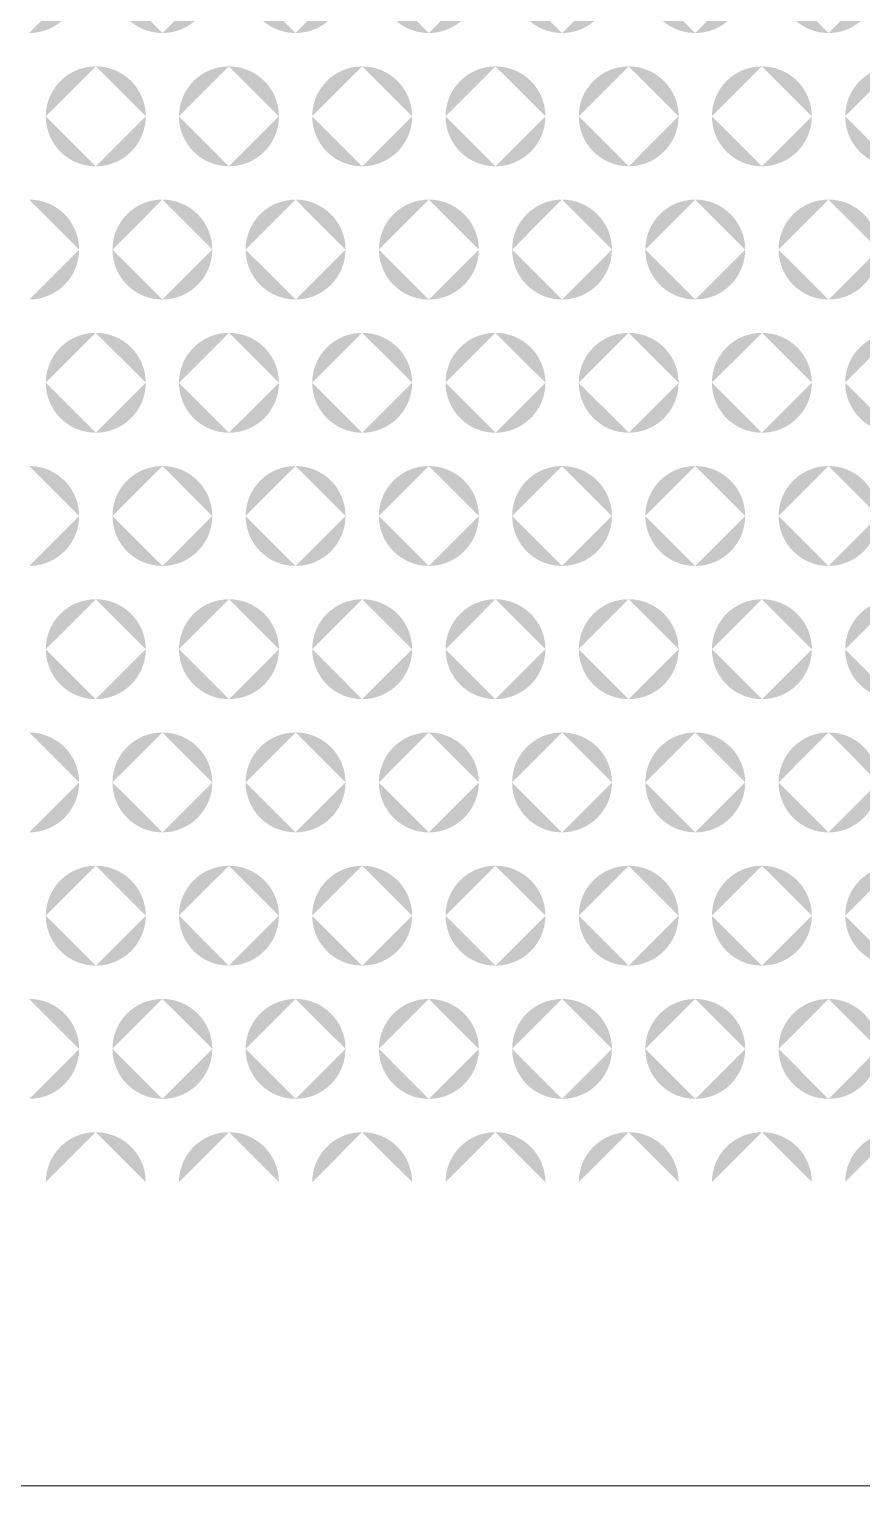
# Model space of a CAD drawing. Header units: millimetres. Extents: x 53 to 536, y 329 to 488.
# Drawn here: x 144.33 to 156.84, y 443.78 to 465.65 of the extents above; entities that cross this region are included whole.
import ezdxf

# ---------------------------------------------------------------- set-up
doc = ezdxf.new("R2010")
doc.units = ezdxf.units.MM
doc.header["$MEASUREMENT"] = 0

msp = doc.modelspace()

# ---------------------------------------------------------------- hatches: boundary and pattern name
at = {"transparency": 33554559}
h = msp.add_hatch(color=256, dxfattribs=at)
h.paths.add_polyline_path([(144.332, 465.595), (144.332, 467.095)], flags=0)
h.paths.add_polyline_path([(145.083, 466.346, 0.413809), (144.332, 467.095)], flags=0)
h.paths.add_polyline_path([(144.332, 465.595, 0.413492), (145.083, 466.346)], flags=0)
h.paths.add_polyline_path([(148.333, 467.095), (148.333, 465.595)], flags=0)
h.paths.add_polyline_path([(147.582, 466.346, 0.413977), (148.333, 465.595)], flags=0)
h.paths.add_polyline_path([(148.333, 467.095, 0.414294), (147.582, 466.346)], flags=0)
h.paths.add_polyline_path([(145.583, 466.346, 0.414244), (146.333, 465.595)], flags=0)
h.paths.add_polyline_path([(146.333, 467.095, 0.414563), (145.583, 466.346)], flags=0)
h.paths.add_polyline_path([(147.082, 466.346, 0.41386), (146.333, 467.095)], flags=0)
h.paths.add_polyline_path([(146.333, 465.595, 0.41354), (147.082, 466.346)], flags=0)
h.paths.add_polyline_path([(146.083, 464.345), (144.582, 464.345)], flags=0)
h.paths.add_polyline_path([(145.333, 465.094, 0.414779), (144.582, 464.345)], flags=0)
h.paths.add_polyline_path([(146.083, 464.345, 0.414078), (145.333, 465.094)], flags=0)
h.paths.add_polyline_path([(148.083, 464.345), (146.582, 464.345)], flags=0)
h.paths.add_polyline_path([(147.332, 465.094, 0.414078), (146.582, 464.345)], flags=0)
h.paths.add_polyline_path([(148.083, 464.345, 0.414779), (147.332, 465.094)], flags=0)
h.paths.add_polyline_path([(144.582, 468.346), (144.582, 468.347), (146.083, 468.347), (146.083, 468.346)], flags=0)
h.paths.add_polyline_path([(145.333, 467.596, 0.413542), (146.083, 468.346)], flags=0)
h.paths.add_polyline_path([(144.582, 468.346, 0.414244), (145.333, 467.596)], flags=0)
h.paths.add_polyline_path([(146.582, 468.346), (146.582, 468.347), (148.083, 468.347), (148.083, 468.346)], flags=0)
h.paths.add_polyline_path([(147.332, 467.596, 0.414244), (148.083, 468.346)], flags=0)
h.paths.add_polyline_path([(146.582, 468.346, 0.413542), (147.332, 467.596)], flags=0)
h = msp.add_hatch(color=256, dxfattribs=at)
h.paths.add_polyline_path([(148.333, 465.595), (148.333, 467.095)], flags=0)
h.paths.add_polyline_path([(149.083, 466.346, 0.413592), (148.333, 467.095)], flags=0)
h.paths.add_polyline_path([(148.333, 465.595, 0.413274), (149.083, 466.346)], flags=0)
h.paths.add_polyline_path([(152.333, 467.095), (152.333, 465.595)], flags=0)
h.paths.add_polyline_path([(151.584, 466.346, 0.413759), (152.333, 465.595)], flags=0)
h.paths.add_polyline_path([(152.333, 467.095, 0.414077), (151.584, 466.346)], flags=0)
h.paths.add_polyline_path([(149.584, 466.346, 0.413759), (150.333, 465.595)], flags=0)
h.paths.add_polyline_path([(150.333, 467.095, 0.414077), (149.584, 466.346)], flags=0)
h.paths.add_polyline_path([(151.084, 466.346, 0.413809), (150.333, 467.095)], flags=0)
h.paths.add_polyline_path([(150.333, 465.595, 0.413492), (151.084, 466.346)], flags=0)
h.paths.add_polyline_path([(150.083, 464.345), (148.583, 464.345)], flags=0)
h.paths.add_polyline_path([(149.332, 465.094, 0.414078), (148.583, 464.345)], flags=0)
h.paths.add_polyline_path([(150.083, 464.345, 0.414779), (149.332, 465.094)], flags=0)
h.paths.add_polyline_path([(152.084, 464.345), (150.584, 464.345)], flags=0)
h.paths.add_polyline_path([(151.333, 465.094, 0.414078), (150.584, 464.345)], flags=0)
h.paths.add_polyline_path([(152.084, 464.345, 0.414294), (151.333, 465.094)], flags=0)
h.paths.add_polyline_path([(148.583, 468.346), (148.583, 468.347), (150.083, 468.347), (150.083, 468.346)], flags=0)
h.paths.add_polyline_path([(149.332, 467.596, 0.414244), (150.083, 468.346)], flags=0)
h.paths.add_polyline_path([(148.583, 468.346, 0.413542), (149.332, 467.596)], flags=0)
h.paths.add_polyline_path([(150.584, 468.346), (150.584, 468.347), (152.084, 468.347), (152.084, 468.346)], flags=0)
h.paths.add_polyline_path([(151.333, 467.596, 0.41376), (152.084, 468.346)], flags=0)
h.paths.add_polyline_path([(150.584, 468.346, 0.413542), (151.333, 467.596)], flags=0)
h = msp.add_hatch(color=256, dxfattribs=at)
h.paths.add_polyline_path([(152.333, 465.595), (152.333, 467.095)], flags=0)
h.paths.add_polyline_path([(153.083, 466.346, 0.414077), (152.333, 467.095)], flags=0)
h.paths.add_polyline_path([(152.333, 465.595, 0.413759), (153.083, 466.346)], flags=0)
h.paths.add_polyline_path([(156.335, 467.095), (156.335, 465.595)], flags=0)
h.paths.add_polyline_path([(155.585, 466.346, 0.413759), (156.335, 465.595)], flags=0)
h.paths.add_polyline_path([(156.335, 467.095, 0.414077), (155.585, 466.346)], flags=0)
h.paths.add_polyline_path([(153.584, 466.346, 0.413274), (154.334, 465.595)], flags=0)
h.paths.add_polyline_path([(154.334, 467.095, 0.413592), (153.584, 466.346)], flags=0)
h.paths.add_polyline_path([(155.084, 466.346, 0.414294), (154.334, 467.095)], flags=0)
h.paths.add_polyline_path([(154.334, 465.595, 0.413977), (155.084, 466.346)], flags=0)
h.paths.add_polyline_path([(154.084, 464.345), (152.585, 464.345)], flags=0)
h.paths.add_polyline_path([(153.335, 465.094, 0.414563), (152.585, 464.345)], flags=0)
h.paths.add_polyline_path([(154.084, 464.345, 0.414078), (153.335, 465.094)], flags=0)
h.paths.add_polyline_path([(156.084, 464.345), (154.584, 464.345)], flags=0)
h.paths.add_polyline_path([(155.335, 465.094, 0.414779), (154.584, 464.345)], flags=0)
h.paths.add_polyline_path([(156.084, 464.345, 0.414563), (155.335, 465.094)], flags=0)
h.paths.add_polyline_path([(152.585, 468.346), (152.585, 468.347), (154.084, 468.347), (154.084, 468.346)], flags=0)
h.paths.add_polyline_path([(153.335, 467.596, 0.413542), (154.084, 468.346)], flags=0)
h.paths.add_polyline_path([(152.585, 468.346, 0.414027), (153.335, 467.596)], flags=0)
h.paths.add_polyline_path([(154.584, 468.346), (154.584, 468.347), (156.084, 468.347), (156.084, 468.346)], flags=0)
h.paths.add_polyline_path([(155.335, 467.596, 0.414027), (156.084, 468.346)], flags=0)
h.paths.add_polyline_path([(154.584, 468.346, 0.414244), (155.335, 467.596)], flags=0)
h = msp.add_hatch(color=256, dxfattribs=at)
h.paths.add_polyline_path([(156.335, 465.595), (156.335, 467.095)], flags=0)
h.paths.add_polyline_path([(157.084, 466.346, 0.414077), (156.335, 467.095)], flags=0)
h.paths.add_polyline_path([(156.335, 465.595, 0.413759), (157.084, 466.346)], flags=0)
h.paths.add_polyline_path([(160.336, 467.095), (160.336, 465.595)], flags=0)
h.paths.add_polyline_path([(159.585, 466.346, 0.413492), (160.336, 465.595)], flags=0)
h.paths.add_polyline_path([(160.336, 467.095, 0.413809), (159.585, 466.346)], flags=0)
h.paths.add_polyline_path([(157.585, 466.346, 0.413759), (158.335, 465.595)], flags=0)
h.paths.add_polyline_path([(158.335, 467.095, 0.414077), (157.585, 466.346)], flags=0)
h.paths.add_polyline_path([(159.085, 466.346, 0.414077), (158.335, 467.095)], flags=0)
h.paths.add_polyline_path([(158.335, 465.595, 0.413759), (159.085, 466.346)], flags=0)
h.paths.add_polyline_path([(158.086, 464.345), (156.585, 464.345)], flags=0)
h.paths.add_polyline_path([(157.335, 465.094, 0.414563), (156.585, 464.345)], flags=0)
h.paths.add_polyline_path([(158.086, 464.345, 0.414294), (157.335, 465.094)], flags=0)
h.paths.add_polyline_path([(160.086, 464.345), (158.585, 464.345)], flags=0)
h.paths.add_polyline_path([(159.335, 465.094, 0.414563), (158.585, 464.345)], flags=0)
h.paths.add_polyline_path([(160.086, 464.345, 0.414779), (159.335, 465.094)], flags=0)
h.paths.add_polyline_path([(156.585, 468.346), (156.585, 468.347), (158.086, 468.347), (158.086, 468.346)], flags=0)
h.paths.add_polyline_path([(157.335, 467.596, 0.41376), (158.086, 468.346)], flags=0)
h.paths.add_polyline_path([(156.585, 468.346, 0.414027), (157.335, 467.596)], flags=0)
h.paths.add_polyline_path([(158.585, 468.346), (158.585, 468.347), (160.086, 468.347), (160.086, 468.346)], flags=0)
h.paths.add_polyline_path([(159.335, 467.596, 0.414244), (160.086, 468.346)], flags=0)
h.paths.add_polyline_path([(158.585, 468.346, 0.414027), (159.335, 467.596)], flags=0)
h = msp.add_hatch(color=256, dxfattribs=at)
h.paths.add_polyline_path([(144.332, 461.593), (144.332, 463.094)], flags=0)
h.paths.add_polyline_path([(145.083, 462.343, 0.414244), (144.332, 463.094)], flags=0)
h.paths.add_polyline_path([(144.332, 461.593, 0.413057), (145.083, 462.343)], flags=0)
h.paths.add_polyline_path([(148.333, 463.094), (148.333, 461.593)], flags=0)
h.paths.add_polyline_path([(147.582, 462.343, 0.413542), (148.333, 461.593)], flags=0)
h.paths.add_polyline_path([(148.333, 463.094, 0.414729), (147.582, 462.343)], flags=0)
h.paths.add_polyline_path([(145.583, 462.343, 0.413811), (146.333, 461.593)], flags=0)
h.paths.add_polyline_path([(146.333, 463.094, 0.414997), (145.583, 462.343)], flags=0)
h.paths.add_polyline_path([(147.082, 462.343, 0.414294), (146.333, 463.094)], flags=0)
h.paths.add_polyline_path([(146.333, 461.593, 0.413107), (147.082, 462.343)], flags=0)
h.paths.add_polyline_path([(146.083, 460.344), (144.582, 460.344)], flags=0)
h.paths.add_polyline_path([(145.333, 461.093, 0.414779), (144.582, 460.344)], flags=0)
h.paths.add_polyline_path([(146.083, 460.344, 0.414078), (145.333, 461.093)], flags=0)
h.paths.add_polyline_path([(148.083, 460.344), (146.582, 460.344)], flags=0)
h.paths.add_polyline_path([(147.332, 461.093, 0.414078), (146.582, 460.344)], flags=0)
h.paths.add_polyline_path([(148.083, 460.344, 0.414779), (147.332, 461.093)], flags=0)
h.paths.add_polyline_path([(144.582, 464.344), (144.582, 464.345), (146.083, 464.345), (146.083, 464.344)], flags=0)
h.paths.add_polyline_path([(145.333, 463.594, 0.414295), (146.083, 464.344)], flags=0)
h.paths.add_polyline_path([(144.582, 464.344, 0.414997), (145.333, 463.594)], flags=0)
h.paths.add_polyline_path([(146.582, 464.344), (146.582, 464.345), (148.083, 464.345), (148.083, 464.344)], flags=0)
h.paths.add_polyline_path([(147.332, 463.594, 0.414997), (148.083, 464.344)], flags=0)
h.paths.add_polyline_path([(146.582, 464.344, 0.414295), (147.332, 463.594)], flags=0)
h = msp.add_hatch(color=256, dxfattribs=at)
h.paths.add_polyline_path([(148.333, 461.593), (148.333, 463.094)], flags=0)
h.paths.add_polyline_path([(149.083, 462.343, 0.414027), (148.333, 463.094)], flags=0)
h.paths.add_polyline_path([(148.333, 461.593, 0.41284), (149.083, 462.343)], flags=0)
h.paths.add_polyline_path([(152.333, 463.094), (152.333, 461.593)], flags=0)
h.paths.add_polyline_path([(151.584, 462.343, 0.413325), (152.333, 461.593)], flags=0)
h.paths.add_polyline_path([(152.333, 463.094, 0.414512), (151.584, 462.343)], flags=0)
h.paths.add_polyline_path([(149.584, 462.343, 0.413325), (150.333, 461.593)], flags=0)
h.paths.add_polyline_path([(150.333, 463.094, 0.414512), (149.584, 462.343)], flags=0)
h.paths.add_polyline_path([(151.084, 462.343, 0.414244), (150.333, 463.094)], flags=0)
h.paths.add_polyline_path([(150.333, 461.593, 0.413057), (151.084, 462.343)], flags=0)
h.paths.add_polyline_path([(150.083, 460.344), (148.583, 460.344)], flags=0)
h.paths.add_polyline_path([(149.332, 461.093, 0.414078), (148.583, 460.344)], flags=0)
h.paths.add_polyline_path([(150.083, 460.344, 0.414779), (149.332, 461.093)], flags=0)
h.paths.add_polyline_path([(152.084, 460.344), (150.584, 460.344)], flags=0)
h.paths.add_polyline_path([(151.333, 461.093, 0.414078), (150.584, 460.344)], flags=0)
h.paths.add_polyline_path([(152.084, 460.344, 0.414294), (151.333, 461.093)], flags=0)
h.paths.add_polyline_path([(148.583, 464.344), (148.583, 464.345), (150.083, 464.345), (150.083, 464.344)], flags=0)
h.paths.add_polyline_path([(149.332, 463.594, 0.414997), (150.083, 464.344)], flags=0)
h.paths.add_polyline_path([(148.583, 464.344, 0.414295), (149.332, 463.594)], flags=0)
h.paths.add_polyline_path([(150.584, 464.344), (150.584, 464.345), (152.084, 464.345), (152.084, 464.344)], flags=0)
h.paths.add_polyline_path([(151.333, 463.594, 0.414512), (152.084, 464.344)], flags=0)
h.paths.add_polyline_path([(150.584, 464.344, 0.414295), (151.333, 463.594)], flags=0)
h = msp.add_hatch(color=256, dxfattribs=at)
h.paths.add_polyline_path([(152.333, 461.593), (152.333, 463.094)], flags=0)
h.paths.add_polyline_path([(153.083, 462.343, 0.414512), (152.333, 463.094)], flags=0)
h.paths.add_polyline_path([(152.333, 461.593, 0.413325), (153.083, 462.343)], flags=0)
h.paths.add_polyline_path([(156.335, 463.094), (156.335, 461.593)], flags=0)
h.paths.add_polyline_path([(155.585, 462.343, 0.413325), (156.335, 461.593)], flags=0)
h.paths.add_polyline_path([(156.335, 463.094, 0.414512), (155.585, 462.343)], flags=0)
h.paths.add_polyline_path([(153.584, 462.343, 0.41284), (154.334, 461.593)], flags=0)
h.paths.add_polyline_path([(154.334, 463.094, 0.414027), (153.584, 462.343)], flags=0)
h.paths.add_polyline_path([(155.084, 462.343, 0.414729), (154.334, 463.094)], flags=0)
h.paths.add_polyline_path([(154.334, 461.593, 0.413542), (155.084, 462.343)], flags=0)
h.paths.add_polyline_path([(154.084, 460.344), (152.585, 460.344)], flags=0)
h.paths.add_polyline_path([(153.335, 461.093, 0.414563), (152.585, 460.344)], flags=0)
h.paths.add_polyline_path([(154.084, 460.344, 0.414078), (153.335, 461.093)], flags=0)
h.paths.add_polyline_path([(156.084, 460.344), (154.584, 460.344)], flags=0)
h.paths.add_polyline_path([(155.335, 461.093, 0.414779), (154.584, 460.344)], flags=0)
h.paths.add_polyline_path([(156.084, 460.344, 0.414563), (155.335, 461.093)], flags=0)
h.paths.add_polyline_path([(152.585, 464.344), (152.585, 464.345), (154.084, 464.345), (154.084, 464.344)], flags=0)
h.paths.add_polyline_path([(153.335, 463.594, 0.414295), (154.084, 464.344)], flags=0)
h.paths.add_polyline_path([(152.585, 464.344, 0.41478), (153.335, 463.594)], flags=0)
h.paths.add_polyline_path([(154.584, 464.344), (154.584, 464.345), (156.084, 464.345), (156.084, 464.344)], flags=0)
h.paths.add_polyline_path([(155.335, 463.594, 0.41478), (156.084, 464.344)], flags=0)
h.paths.add_polyline_path([(154.584, 464.344, 0.414997), (155.335, 463.594)], flags=0)
h = msp.add_hatch(color=256, dxfattribs=at)
h.paths.add_polyline_path([(156.335, 461.593), (156.335, 463.094)], flags=0)
h.paths.add_polyline_path([(157.084, 462.343, 0.414512), (156.335, 463.094)], flags=0)
h.paths.add_polyline_path([(156.335, 461.593, 0.413325), (157.084, 462.343)], flags=0)
h.paths.add_polyline_path([(160.336, 463.094), (160.336, 461.593)], flags=0)
h.paths.add_polyline_path([(159.585, 462.343, 0.413057), (160.336, 461.593)], flags=0)
h.paths.add_polyline_path([(160.336, 463.094, 0.414244), (159.585, 462.343)], flags=0)
h.paths.add_polyline_path([(157.585, 462.343, 0.413325), (158.335, 461.593)], flags=0)
h.paths.add_polyline_path([(158.335, 463.094, 0.414512), (157.585, 462.343)], flags=0)
h.paths.add_polyline_path([(159.085, 462.343, 0.414512), (158.335, 463.094)], flags=0)
h.paths.add_polyline_path([(158.335, 461.593, 0.413325), (159.085, 462.343)], flags=0)
h.paths.add_polyline_path([(158.086, 460.344), (156.585, 460.344)], flags=0)
h.paths.add_polyline_path([(157.335, 461.093, 0.414563), (156.585, 460.344)], flags=0)
h.paths.add_polyline_path([(158.086, 460.344, 0.414294), (157.335, 461.093)], flags=0)
h.paths.add_polyline_path([(160.086, 460.344), (158.585, 460.344)], flags=0)
h.paths.add_polyline_path([(159.335, 461.093, 0.414563), (158.585, 460.344)], flags=0)
h.paths.add_polyline_path([(160.086, 460.344, 0.414779), (159.335, 461.093)], flags=0)
h.paths.add_polyline_path([(156.585, 464.344), (156.585, 464.345), (158.086, 464.345), (158.086, 464.344)], flags=0)
h.paths.add_polyline_path([(157.335, 463.594, 0.414512), (158.086, 464.344)], flags=0)
h.paths.add_polyline_path([(156.585, 464.344, 0.41478), (157.335, 463.594)], flags=0)
h.paths.add_polyline_path([(158.585, 464.344), (158.585, 464.345), (160.086, 464.345), (160.086, 464.344)], flags=0)
h.paths.add_polyline_path([(159.335, 463.594, 0.414997), (160.086, 464.344)], flags=0)
h.paths.add_polyline_path([(158.585, 464.344, 0.41478), (159.335, 463.594)], flags=0)
h = msp.add_hatch(color=256, dxfattribs=at)
h.paths.add_polyline_path([(144.332, 457.592), (144.332, 459.093)], flags=0)
h.paths.add_polyline_path([(145.083, 458.342, 0.414244), (144.332, 459.093)], flags=0)
h.paths.add_polyline_path([(144.332, 457.592, 0.413057), (145.083, 458.342)], flags=0)
h.paths.add_polyline_path([(148.333, 459.093), (148.333, 457.592)], flags=0)
h.paths.add_polyline_path([(147.582, 458.342, 0.413542), (148.333, 457.592)], flags=0)
h.paths.add_polyline_path([(148.333, 459.093, 0.414729), (147.582, 458.342)], flags=0)
h.paths.add_polyline_path([(145.583, 458.342, 0.413811), (146.333, 457.592)], flags=0)
h.paths.add_polyline_path([(146.333, 459.093, 0.414997), (145.583, 458.342)], flags=0)
h.paths.add_polyline_path([(147.082, 458.342, 0.414294), (146.333, 459.093)], flags=0)
h.paths.add_polyline_path([(146.333, 457.592, 0.413107), (147.082, 458.342)], flags=0)
h.paths.add_polyline_path([(146.083, 456.342), (144.582, 456.342)], flags=0)
h.paths.add_polyline_path([(145.333, 457.092, 0.414997), (144.582, 456.342)], flags=0)
h.paths.add_polyline_path([(146.083, 456.342, 0.414295), (145.333, 457.092)], flags=0)
h.paths.add_polyline_path([(148.083, 456.342), (146.582, 456.342)], flags=0)
h.paths.add_polyline_path([(147.332, 457.092, 0.414295), (146.582, 456.342)], flags=0)
h.paths.add_polyline_path([(148.083, 456.342, 0.414997), (147.332, 457.092)], flags=0)
h.paths.add_polyline_path([(144.582, 460.343), (144.582, 460.344), (146.083, 460.344), (146.083, 460.343)], flags=0)
h.paths.add_polyline_path([(145.333, 459.593, 0.414295), (146.083, 460.343)], flags=0)
h.paths.add_polyline_path([(144.582, 460.343, 0.414997), (145.333, 459.593)], flags=0)
h.paths.add_polyline_path([(146.582, 460.343), (146.582, 460.344), (148.083, 460.344), (148.083, 460.343)], flags=0)
h.paths.add_polyline_path([(147.332, 459.593, 0.414997), (148.083, 460.343)], flags=0)
h.paths.add_polyline_path([(146.582, 460.343, 0.414295), (147.332, 459.593)], flags=0)
h = msp.add_hatch(color=256, dxfattribs=at)
h.paths.add_polyline_path([(148.333, 457.592), (148.333, 459.093)], flags=0)
h.paths.add_polyline_path([(149.083, 458.342, 0.414027), (148.333, 459.093)], flags=0)
h.paths.add_polyline_path([(148.333, 457.592, 0.41284), (149.083, 458.342)], flags=0)
h.paths.add_polyline_path([(152.333, 459.093), (152.333, 457.592)], flags=0)
h.paths.add_polyline_path([(151.584, 458.342, 0.413325), (152.333, 457.592)], flags=0)
h.paths.add_polyline_path([(152.333, 459.093, 0.414512), (151.584, 458.342)], flags=0)
h.paths.add_polyline_path([(149.584, 458.342, 0.413325), (150.333, 457.592)], flags=0)
h.paths.add_polyline_path([(150.333, 459.093, 0.414512), (149.584, 458.342)], flags=0)
h.paths.add_polyline_path([(151.084, 458.342, 0.414244), (150.333, 459.093)], flags=0)
h.paths.add_polyline_path([(150.333, 457.592, 0.413057), (151.084, 458.342)], flags=0)
h.paths.add_polyline_path([(150.083, 456.342), (148.583, 456.342)], flags=0)
h.paths.add_polyline_path([(149.332, 457.092, 0.414295), (148.583, 456.342)], flags=0)
h.paths.add_polyline_path([(150.083, 456.342, 0.414997), (149.332, 457.092)], flags=0)
h.paths.add_polyline_path([(152.084, 456.342), (150.584, 456.342)], flags=0)
h.paths.add_polyline_path([(151.333, 457.092, 0.414295), (150.584, 456.342)], flags=0)
h.paths.add_polyline_path([(152.084, 456.342, 0.414512), (151.333, 457.092)], flags=0)
h.paths.add_polyline_path([(148.583, 460.343), (148.583, 460.344), (150.083, 460.344), (150.083, 460.343)], flags=0)
h.paths.add_polyline_path([(149.332, 459.593, 0.414997), (150.083, 460.343)], flags=0)
h.paths.add_polyline_path([(148.583, 460.343, 0.414295), (149.332, 459.593)], flags=0)
h.paths.add_polyline_path([(150.584, 460.343), (150.584, 460.344), (152.084, 460.344), (152.084, 460.343)], flags=0)
h.paths.add_polyline_path([(151.333, 459.593, 0.414512), (152.084, 460.343)], flags=0)
h.paths.add_polyline_path([(150.584, 460.343, 0.414295), (151.333, 459.593)], flags=0)
h = msp.add_hatch(color=256, dxfattribs=at)
h.paths.add_polyline_path([(152.333, 457.592), (152.333, 459.093)], flags=0)
h.paths.add_polyline_path([(153.083, 458.342, 0.414512), (152.333, 459.093)], flags=0)
h.paths.add_polyline_path([(152.333, 457.592, 0.413325), (153.083, 458.342)], flags=0)
h.paths.add_polyline_path([(156.335, 459.093), (156.335, 457.592)], flags=0)
h.paths.add_polyline_path([(155.585, 458.342, 0.413325), (156.335, 457.592)], flags=0)
h.paths.add_polyline_path([(156.335, 459.093, 0.414512), (155.585, 458.342)], flags=0)
h.paths.add_polyline_path([(153.584, 458.342, 0.41284), (154.334, 457.592)], flags=0)
h.paths.add_polyline_path([(154.334, 459.093, 0.414027), (153.584, 458.342)], flags=0)
h.paths.add_polyline_path([(155.084, 458.342, 0.414729), (154.334, 459.093)], flags=0)
h.paths.add_polyline_path([(154.334, 457.592, 0.413542), (155.084, 458.342)], flags=0)
h.paths.add_polyline_path([(154.084, 456.342), (152.585, 456.342)], flags=0)
h.paths.add_polyline_path([(153.335, 457.092, 0.41478), (152.585, 456.342)], flags=0)
h.paths.add_polyline_path([(154.084, 456.342, 0.414295), (153.335, 457.092)], flags=0)
h.paths.add_polyline_path([(156.084, 456.342), (154.584, 456.342)], flags=0)
h.paths.add_polyline_path([(155.335, 457.092, 0.414997), (154.584, 456.342)], flags=0)
h.paths.add_polyline_path([(156.084, 456.342, 0.41478), (155.335, 457.092)], flags=0)
h.paths.add_polyline_path([(152.585, 460.343), (152.585, 460.344), (154.084, 460.344), (154.084, 460.343)], flags=0)
h.paths.add_polyline_path([(153.335, 459.593, 0.414295), (154.084, 460.343)], flags=0)
h.paths.add_polyline_path([(152.585, 460.343, 0.41478), (153.335, 459.593)], flags=0)
h.paths.add_polyline_path([(154.584, 460.343), (154.584, 460.344), (156.084, 460.344), (156.084, 460.343)], flags=0)
h.paths.add_polyline_path([(155.335, 459.593, 0.41478), (156.084, 460.343)], flags=0)
h.paths.add_polyline_path([(154.584, 460.343, 0.414997), (155.335, 459.593)], flags=0)
h = msp.add_hatch(color=256, dxfattribs=at)
h.paths.add_polyline_path([(156.335, 457.592), (156.335, 459.093)], flags=0)
h.paths.add_polyline_path([(157.084, 458.342, 0.414512), (156.335, 459.093)], flags=0)
h.paths.add_polyline_path([(156.335, 457.592, 0.413325), (157.084, 458.342)], flags=0)
h.paths.add_polyline_path([(160.336, 459.093), (160.336, 457.592)], flags=0)
h.paths.add_polyline_path([(159.585, 458.342, 0.413057), (160.336, 457.592)], flags=0)
h.paths.add_polyline_path([(160.336, 459.093, 0.414244), (159.585, 458.342)], flags=0)
h.paths.add_polyline_path([(157.585, 458.342, 0.413325), (158.335, 457.592)], flags=0)
h.paths.add_polyline_path([(158.335, 459.093, 0.414512), (157.585, 458.342)], flags=0)
h.paths.add_polyline_path([(159.085, 458.342, 0.414512), (158.335, 459.093)], flags=0)
h.paths.add_polyline_path([(158.335, 457.592, 0.413325), (159.085, 458.342)], flags=0)
h.paths.add_polyline_path([(158.086, 456.342), (156.585, 456.342)], flags=0)
h.paths.add_polyline_path([(157.335, 457.092, 0.41478), (156.585, 456.342)], flags=0)
h.paths.add_polyline_path([(158.086, 456.342, 0.414512), (157.335, 457.092)], flags=0)
h.paths.add_polyline_path([(160.086, 456.342), (158.585, 456.342)], flags=0)
h.paths.add_polyline_path([(159.335, 457.092, 0.41478), (158.585, 456.342)], flags=0)
h.paths.add_polyline_path([(160.086, 456.342, 0.414997), (159.335, 457.092)], flags=0)
h.paths.add_polyline_path([(156.585, 460.343), (156.585, 460.344), (158.086, 460.344), (158.086, 460.343)], flags=0)
h.paths.add_polyline_path([(157.335, 459.593, 0.414512), (158.086, 460.343)], flags=0)
h.paths.add_polyline_path([(156.585, 460.343, 0.41478), (157.335, 459.593)], flags=0)
h.paths.add_polyline_path([(158.585, 460.343), (158.585, 460.344), (160.086, 460.344), (160.086, 460.343)], flags=0)
h.paths.add_polyline_path([(159.335, 459.593, 0.414997), (160.086, 460.343)], flags=0)
h.paths.add_polyline_path([(158.585, 460.343, 0.41478), (159.335, 459.593)], flags=0)
h = msp.add_hatch(color=256, dxfattribs=at)
h.paths.add_polyline_path([(144.332, 453.591), (144.332, 455.092)], flags=0)
h.paths.add_polyline_path([(145.083, 454.341, 0.414244), (144.332, 455.092)], flags=0)
h.paths.add_polyline_path([(144.332, 453.591, 0.413542), (145.083, 454.341)], flags=0)
h.paths.add_polyline_path([(148.333, 455.092), (148.333, 453.591)], flags=0)
h.paths.add_polyline_path([(147.582, 454.341, 0.414027), (148.333, 453.591)], flags=0)
h.paths.add_polyline_path([(148.333, 455.092, 0.414729), (147.582, 454.341)], flags=0)
h.paths.add_polyline_path([(145.583, 454.341, 0.414295), (146.333, 453.591)], flags=0)
h.paths.add_polyline_path([(146.333, 455.092, 0.414997), (145.583, 454.341)], flags=0)
h.paths.add_polyline_path([(147.082, 454.341, 0.414294), (146.333, 455.092)], flags=0)
h.paths.add_polyline_path([(146.333, 453.591, 0.413592), (147.082, 454.341)], flags=0)
h.paths.add_polyline_path([(146.083, 452.341), (144.582, 452.341)], flags=0)
h.paths.add_polyline_path([(145.333, 453.09, 0.414997), (144.582, 452.341)], flags=0)
h.paths.add_polyline_path([(146.083, 452.341, 0.414295), (145.333, 453.09)], flags=0)
h.paths.add_polyline_path([(148.083, 452.341), (146.582, 452.341)], flags=0)
h.paths.add_polyline_path([(147.332, 453.09, 0.414295), (146.582, 452.341)], flags=0)
h.paths.add_polyline_path([(148.083, 452.341, 0.414997), (147.332, 453.09)], flags=0)
h.paths.add_polyline_path([(144.582, 456.342), (146.083, 456.342)], flags=0)
h.paths.add_polyline_path([(145.333, 455.592, 0.414295), (146.083, 456.342)], flags=0)
h.paths.add_polyline_path([(144.582, 456.342, 0.414997), (145.333, 455.592)], flags=0)
h.paths.add_polyline_path([(146.582, 456.342), (148.083, 456.342)], flags=0)
h.paths.add_polyline_path([(147.332, 455.592, 0.414997), (148.083, 456.342)], flags=0)
h.paths.add_polyline_path([(146.582, 456.342, 0.414295), (147.332, 455.592)], flags=0)
h = msp.add_hatch(color=256, dxfattribs=at)
h.paths.add_polyline_path([(148.333, 453.591), (148.333, 455.092)], flags=0)
h.paths.add_polyline_path([(149.083, 454.341, 0.414027), (148.333, 455.092)], flags=0)
h.paths.add_polyline_path([(148.333, 453.591, 0.413325), (149.083, 454.341)], flags=0)
h.paths.add_polyline_path([(152.333, 455.092), (152.333, 453.591)], flags=0)
h.paths.add_polyline_path([(151.584, 454.341, 0.41381), (152.333, 453.591)], flags=0)
h.paths.add_polyline_path([(152.333, 455.092, 0.414512), (151.584, 454.341)], flags=0)
h.paths.add_polyline_path([(149.584, 454.341, 0.41381), (150.333, 453.591)], flags=0)
h.paths.add_polyline_path([(150.333, 455.092, 0.414512), (149.584, 454.341)], flags=0)
h.paths.add_polyline_path([(151.084, 454.341, 0.414244), (150.333, 455.092)], flags=0)
h.paths.add_polyline_path([(150.333, 453.591, 0.413542), (151.084, 454.341)], flags=0)
h.paths.add_polyline_path([(150.083, 452.341), (148.583, 452.341)], flags=0)
h.paths.add_polyline_path([(149.332, 453.09, 0.414295), (148.583, 452.341)], flags=0)
h.paths.add_polyline_path([(150.083, 452.341, 0.414997), (149.332, 453.09)], flags=0)
h.paths.add_polyline_path([(152.084, 452.341), (150.584, 452.341)], flags=0)
h.paths.add_polyline_path([(151.333, 453.09, 0.414295), (150.584, 452.341)], flags=0)
h.paths.add_polyline_path([(152.084, 452.341, 0.414512), (151.333, 453.09)], flags=0)
h.paths.add_polyline_path([(148.583, 456.342), (150.083, 456.342)], flags=0)
h.paths.add_polyline_path([(149.332, 455.592, 0.414997), (150.083, 456.342)], flags=0)
h.paths.add_polyline_path([(148.583, 456.342, 0.414295), (149.332, 455.592)], flags=0)
h.paths.add_polyline_path([(150.584, 456.342), (152.084, 456.342)], flags=0)
h.paths.add_polyline_path([(151.333, 455.592, 0.414512), (152.084, 456.342)], flags=0)
h.paths.add_polyline_path([(150.584, 456.342, 0.414295), (151.333, 455.592)], flags=0)
h = msp.add_hatch(color=256, dxfattribs=at)
h.paths.add_polyline_path([(152.333, 453.591), (152.333, 455.092)], flags=0)
h.paths.add_polyline_path([(153.083, 454.341, 0.414512), (152.333, 455.092)], flags=0)
h.paths.add_polyline_path([(152.333, 453.591, 0.41381), (153.083, 454.341)], flags=0)
h.paths.add_polyline_path([(156.335, 455.092), (156.335, 453.591)], flags=0)
h.paths.add_polyline_path([(155.585, 454.341, 0.41381), (156.335, 453.591)], flags=0)
h.paths.add_polyline_path([(156.335, 455.092, 0.414512), (155.585, 454.341)], flags=0)
h.paths.add_polyline_path([(153.584, 454.341, 0.413325), (154.334, 453.591)], flags=0)
h.paths.add_polyline_path([(154.334, 455.092, 0.414027), (153.584, 454.341)], flags=0)
h.paths.add_polyline_path([(155.084, 454.341, 0.414729), (154.334, 455.092)], flags=0)
h.paths.add_polyline_path([(154.334, 453.591, 0.414027), (155.084, 454.341)], flags=0)
h.paths.add_polyline_path([(154.084, 452.341), (152.585, 452.341)], flags=0)
h.paths.add_polyline_path([(153.335, 453.09, 0.41478), (152.585, 452.341)], flags=0)
h.paths.add_polyline_path([(154.084, 452.341, 0.414295), (153.335, 453.09)], flags=0)
h.paths.add_polyline_path([(156.084, 452.341), (154.584, 452.341)], flags=0)
h.paths.add_polyline_path([(155.335, 453.09, 0.414997), (154.584, 452.341)], flags=0)
h.paths.add_polyline_path([(156.084, 452.341, 0.41478), (155.335, 453.09)], flags=0)
h.paths.add_polyline_path([(152.585, 456.342), (154.084, 456.342)], flags=0)
h.paths.add_polyline_path([(153.335, 455.592, 0.414295), (154.084, 456.342)], flags=0)
h.paths.add_polyline_path([(152.585, 456.342, 0.41478), (153.335, 455.592)], flags=0)
h.paths.add_polyline_path([(154.584, 456.342), (156.084, 456.342)], flags=0)
h.paths.add_polyline_path([(155.335, 455.592, 0.41478), (156.084, 456.342)], flags=0)
h.paths.add_polyline_path([(154.584, 456.342, 0.414997), (155.335, 455.592)], flags=0)
h = msp.add_hatch(color=256, dxfattribs=at)
h.paths.add_polyline_path([(156.335, 453.591), (156.335, 455.092)], flags=0)
h.paths.add_polyline_path([(157.084, 454.341, 0.414512), (156.335, 455.092)], flags=0)
h.paths.add_polyline_path([(156.335, 453.591, 0.41381), (157.084, 454.341)], flags=0)
h.paths.add_polyline_path([(160.336, 455.092), (160.336, 453.591)], flags=0)
h.paths.add_polyline_path([(159.585, 454.341, 0.413542), (160.336, 453.591)], flags=0)
h.paths.add_polyline_path([(160.336, 455.092, 0.414244), (159.585, 454.341)], flags=0)
h.paths.add_polyline_path([(157.585, 454.341, 0.41381), (158.335, 453.591)], flags=0)
h.paths.add_polyline_path([(158.335, 455.092, 0.414512), (157.585, 454.341)], flags=0)
h.paths.add_polyline_path([(159.085, 454.341, 0.414512), (158.335, 455.092)], flags=0)
h.paths.add_polyline_path([(158.335, 453.591, 0.41381), (159.085, 454.341)], flags=0)
h.paths.add_polyline_path([(158.086, 452.341), (156.585, 452.341)], flags=0)
h.paths.add_polyline_path([(157.335, 453.09, 0.41478), (156.585, 452.341)], flags=0)
h.paths.add_polyline_path([(158.086, 452.341, 0.414512), (157.335, 453.09)], flags=0)
h.paths.add_polyline_path([(160.086, 452.341), (158.585, 452.341)], flags=0)
h.paths.add_polyline_path([(159.335, 453.09, 0.41478), (158.585, 452.341)], flags=0)
h.paths.add_polyline_path([(160.086, 452.341, 0.414997), (159.335, 453.09)], flags=0)
h.paths.add_polyline_path([(156.585, 456.342), (158.086, 456.342)], flags=0)
h.paths.add_polyline_path([(157.335, 455.592, 0.414512), (158.086, 456.342)], flags=0)
h.paths.add_polyline_path([(156.585, 456.342, 0.41478), (157.335, 455.592)], flags=0)
h.paths.add_polyline_path([(158.585, 456.342), (160.086, 456.342)], flags=0)
h.paths.add_polyline_path([(159.335, 455.592, 0.414997), (160.086, 456.342)], flags=0)
h.paths.add_polyline_path([(158.585, 456.342, 0.41478), (159.335, 455.592)], flags=0)
h = msp.add_hatch(color=256, dxfattribs=at)
h.paths.add_polyline_path([(144.332, 449.589), (144.332, 451.09)], flags=0)
h.paths.add_polyline_path([(145.083, 450.34, 0.414244), (144.332, 451.09)], flags=0)
h.paths.add_polyline_path([(144.332, 449.589, 0.413275), (145.083, 450.34)], flags=0)
h.paths.add_polyline_path([(148.333, 451.09), (148.333, 449.589)], flags=0)
h.paths.add_polyline_path([(147.582, 450.34, 0.41376), (148.333, 449.589)], flags=0)
h.paths.add_polyline_path([(148.333, 451.09, 0.414729), (147.582, 450.34)], flags=0)
h.paths.add_polyline_path([(145.583, 450.34, 0.414028), (146.333, 449.589)], flags=0)
h.paths.add_polyline_path([(146.333, 451.09, 0.414997), (145.583, 450.34)], flags=0)
h.paths.add_polyline_path([(147.082, 450.34, 0.414294), (146.333, 451.09)], flags=0)
h.paths.add_polyline_path([(146.333, 449.589, 0.413324), (147.082, 450.34)], flags=0)
h.paths.add_polyline_path([(146.083, 448.339), (144.582, 448.339)], flags=0)
h.paths.add_polyline_path([(145.333, 449.089, 0.414512), (144.582, 448.339)], flags=0)
h.paths.add_polyline_path([(146.083, 448.339, 0.41381), (145.333, 449.089)], flags=0)
h.paths.add_polyline_path([(148.083, 448.339), (146.582, 448.339)], flags=0)
h.paths.add_polyline_path([(147.332, 449.089, 0.41381), (146.582, 448.339)], flags=0)
h.paths.add_polyline_path([(148.083, 448.339, 0.414512), (147.332, 449.089)], flags=0)
h.paths.add_polyline_path([(144.582, 452.341), (146.083, 452.341)], flags=0)
h.paths.add_polyline_path([(145.333, 451.59, 0.414027), (146.083, 452.341)], flags=0)
h.paths.add_polyline_path([(144.582, 452.341, 0.414729), (145.333, 451.59)], flags=0)
h.paths.add_polyline_path([(146.582, 452.341), (148.083, 452.341)], flags=0)
h.paths.add_polyline_path([(147.332, 451.59, 0.414729), (148.083, 452.341)], flags=0)
h.paths.add_polyline_path([(146.582, 452.341, 0.414027), (147.332, 451.59)], flags=0)
h = msp.add_hatch(color=256, dxfattribs=at)
h.paths.add_polyline_path([(148.333, 449.589), (148.333, 451.09)], flags=0)
h.paths.add_polyline_path([(149.083, 450.34, 0.414027), (148.333, 451.09)], flags=0)
h.paths.add_polyline_path([(148.333, 449.589, 0.413057), (149.083, 450.34)], flags=0)
h.paths.add_polyline_path([(152.333, 451.09), (152.333, 449.589)], flags=0)
h.paths.add_polyline_path([(151.584, 450.34, 0.413542), (152.333, 449.589)], flags=0)
h.paths.add_polyline_path([(152.333, 451.09, 0.414512), (151.584, 450.34)], flags=0)
h.paths.add_polyline_path([(149.584, 450.34, 0.413542), (150.333, 449.589)], flags=0)
h.paths.add_polyline_path([(150.333, 451.09, 0.414512), (149.584, 450.34)], flags=0)
h.paths.add_polyline_path([(151.084, 450.34, 0.414244), (150.333, 451.09)], flags=0)
h.paths.add_polyline_path([(150.333, 449.589, 0.413275), (151.084, 450.34)], flags=0)
h.paths.add_polyline_path([(150.083, 448.339), (148.583, 448.339)], flags=0)
h.paths.add_polyline_path([(149.332, 449.089, 0.41381), (148.583, 448.339)], flags=0)
h.paths.add_polyline_path([(150.083, 448.339, 0.414512), (149.332, 449.089)], flags=0)
h.paths.add_polyline_path([(152.084, 448.339), (150.584, 448.339)], flags=0)
h.paths.add_polyline_path([(151.333, 449.089, 0.41381), (150.584, 448.339)], flags=0)
h.paths.add_polyline_path([(152.084, 448.339, 0.414027), (151.333, 449.089)], flags=0)
h.paths.add_polyline_path([(148.583, 452.341), (150.083, 452.341)], flags=0)
h.paths.add_polyline_path([(149.332, 451.59, 0.414729), (150.083, 452.341)], flags=0)
h.paths.add_polyline_path([(148.583, 452.341, 0.414027), (149.332, 451.59)], flags=0)
h.paths.add_polyline_path([(150.584, 452.341), (152.084, 452.341)], flags=0)
h.paths.add_polyline_path([(151.333, 451.59, 0.414244), (152.084, 452.341)], flags=0)
h.paths.add_polyline_path([(150.584, 452.341, 0.414027), (151.333, 451.59)], flags=0)
h = msp.add_hatch(color=256, dxfattribs=at)
h.paths.add_polyline_path([(152.333, 449.589), (152.333, 451.09)], flags=0)
h.paths.add_polyline_path([(153.083, 450.34, 0.414512), (152.333, 451.09)], flags=0)
h.paths.add_polyline_path([(152.333, 449.589, 0.413542), (153.083, 450.34)], flags=0)
h.paths.add_polyline_path([(156.335, 451.09), (156.335, 449.589)], flags=0)
h.paths.add_polyline_path([(155.585, 450.34, 0.413542), (156.335, 449.589)], flags=0)
h.paths.add_polyline_path([(156.335, 451.09, 0.414512), (155.585, 450.34)], flags=0)
h.paths.add_polyline_path([(153.584, 450.34, 0.413057), (154.334, 449.589)], flags=0)
h.paths.add_polyline_path([(154.334, 451.09, 0.414027), (153.584, 450.34)], flags=0)
h.paths.add_polyline_path([(155.084, 450.34, 0.414729), (154.334, 451.09)], flags=0)
h.paths.add_polyline_path([(154.334, 449.589, 0.41376), (155.084, 450.34)], flags=0)
h.paths.add_polyline_path([(154.084, 448.339), (152.585, 448.339)], flags=0)
h.paths.add_polyline_path([(153.335, 449.089, 0.414295), (152.585, 448.339)], flags=0)
h.paths.add_polyline_path([(154.084, 448.339, 0.41381), (153.335, 449.089)], flags=0)
h.paths.add_polyline_path([(156.084, 448.339), (154.584, 448.339)], flags=0)
h.paths.add_polyline_path([(155.335, 449.089, 0.414512), (154.584, 448.339)], flags=0)
h.paths.add_polyline_path([(156.084, 448.339, 0.414295), (155.335, 449.089)], flags=0)
h.paths.add_polyline_path([(152.585, 452.341), (154.084, 452.341)], flags=0)
h.paths.add_polyline_path([(153.335, 451.59, 0.414027), (154.084, 452.341)], flags=0)
h.paths.add_polyline_path([(152.585, 452.341, 0.414512), (153.335, 451.59)], flags=0)
h.paths.add_polyline_path([(154.584, 452.341), (156.084, 452.341)], flags=0)
h.paths.add_polyline_path([(155.335, 451.59, 0.414512), (156.084, 452.341)], flags=0)
h.paths.add_polyline_path([(154.584, 452.341, 0.414729), (155.335, 451.59)], flags=0)
h = msp.add_hatch(color=256, dxfattribs=at)
h.paths.add_polyline_path([(156.335, 449.589), (156.335, 451.09)], flags=0)
h.paths.add_polyline_path([(157.084, 450.34, 0.414512), (156.335, 451.09)], flags=0)
h.paths.add_polyline_path([(156.335, 449.589, 0.413542), (157.084, 450.34)], flags=0)
h.paths.add_polyline_path([(160.336, 451.09), (160.336, 449.589)], flags=0)
h.paths.add_polyline_path([(159.585, 450.34, 0.413275), (160.336, 449.589)], flags=0)
h.paths.add_polyline_path([(160.336, 451.09, 0.414244), (159.585, 450.34)], flags=0)
h.paths.add_polyline_path([(157.585, 450.34, 0.413542), (158.335, 449.589)], flags=0)
h.paths.add_polyline_path([(158.335, 451.09, 0.414512), (157.585, 450.34)], flags=0)
h.paths.add_polyline_path([(159.085, 450.34, 0.414512), (158.335, 451.09)], flags=0)
h.paths.add_polyline_path([(158.335, 449.589, 0.413542), (159.085, 450.34)], flags=0)
h.paths.add_polyline_path([(158.086, 448.339), (156.585, 448.339)], flags=0)
h.paths.add_polyline_path([(157.335, 449.089, 0.414295), (156.585, 448.339)], flags=0)
h.paths.add_polyline_path([(158.086, 448.339, 0.414027), (157.335, 449.089)], flags=0)
h.paths.add_polyline_path([(160.086, 448.339), (158.585, 448.339)], flags=0)
h.paths.add_polyline_path([(159.335, 449.089, 0.414295), (158.585, 448.339)], flags=0)
h.paths.add_polyline_path([(160.086, 448.339, 0.414512), (159.335, 449.089)], flags=0)
h.paths.add_polyline_path([(156.585, 452.341), (158.086, 452.341)], flags=0)
h.paths.add_polyline_path([(157.335, 451.59, 0.414244), (158.086, 452.341)], flags=0)
h.paths.add_polyline_path([(156.585, 452.341, 0.414512), (157.335, 451.59)], flags=0)
h.paths.add_polyline_path([(158.585, 452.341), (160.086, 452.341)], flags=0)
h.paths.add_polyline_path([(159.335, 451.59, 0.414729), (160.086, 452.341)], flags=0)
h.paths.add_polyline_path([(158.585, 452.341, 0.414512), (159.335, 451.59)], flags=0)

# ---------------------------------------------------------------- linework, layer by layer
at = {"lineweight": 9}
msp.add_lwpolyline([(510.817, 443.778), (75.767, 443.778), (75.767, 487.53), (510.817, 487.53)], close=True, dxfattribs=at)

doc.saveas('drawing.dxf')
